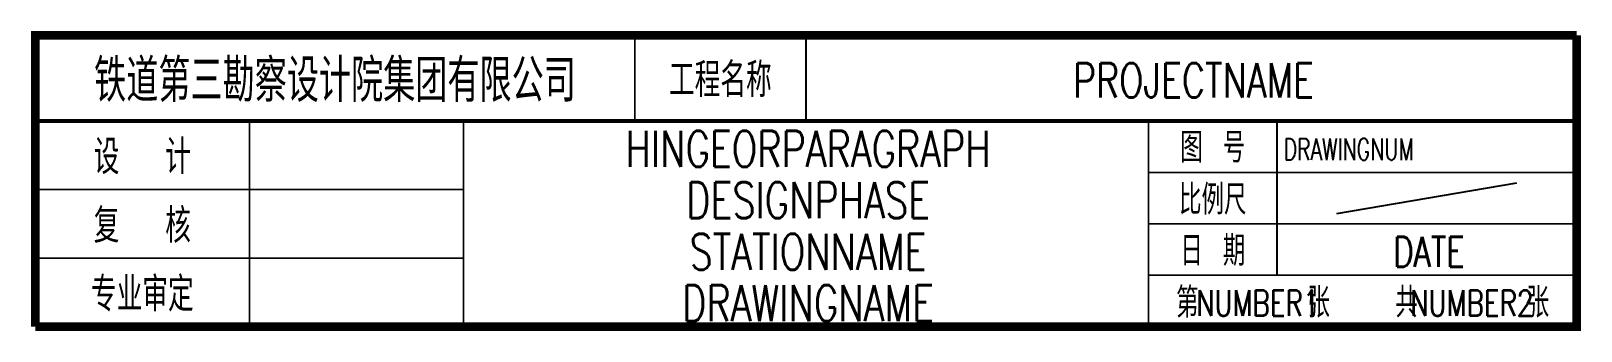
# Model space of a CAD drawing. Header units: millimetres. Extents: x -180 to 0, y 0 to 34.
import ezdxf
from ezdxf.enums import TextEntityAlignment as Align

# ---------------------------------------------------------------- set-up
doc = ezdxf.new("R2010")
doc.units = ezdxf.units.MM
doc.styles.get("Standard").update_dxf_attribs({"font": 'txt.shx', "bigfont": 'hztxt2.shx'})

msp = doc.modelspace()

# ---------------------------------------------------------------- linework, layer by layer
msp.add_line((-28, 13.2), (-7, 16.8))
for points, const_width in [([(-180, 0), (-180, 34), (0, 34)], 1), ([(-180, 0), (0, 0), (0, 34)], 1), ([(-110, 34), (-110, 24)], 0.2), ([(-90, 24), (-90, 34)], 0.2), ([(-180, 24), (0, 24)], 0.5), ([(-155, 24), (-155, 0)], 0.2), ([(-130, 0), (-130, 24)], 0.2), ([(-50, 24), (-50, 0)], 0.2), ([(-35, 6), (-35, 24)], 0.2), ([(-50, 18), (0, 18)], 0.2), ([(-180, 16), (-130, 16)], 0.2), ([(-50, 12), (0, 12)], 0.2), ([(-180, 8), (-130, 8)], 0.2), ([(-50, 6), (0, 6)], 0.2)]:
    msp.add_lwpolyline(points, dxfattribs=dict(const_width=const_width))

# ---------------------------------------------------------------- texts
at = {"width": 0.75}
for s, height, p in [('铁道第三勘察设计院集团有限公司', 5, (-145, 29)), ('工程名称', 4, (-100, 29)), ('设  计', 4, (-167.5, 20)), ('图 号', 3.5, (-42.5, 21)), ('比例尺', 3.5, (-42.5, 15)), ('复  核', 4, (-167.5, 12)), ('日 期', 3.5, (-42.5, 9)), ('专业审定', 4, (-167.5, 4)), ('第     张   共     张', 3.5, (-25, 3))]:
    msp.add_text(s, height=height, dxfattribs=at).set_placement(p, align=Align.MIDDLE)
for tag, text, height, p in [('PROJECTNAME', '', 4, (-44.75, 28.75)), ('HINGEORPARAGRAPH', '', 4.2, (-89.75, 20.75)), ('DESIGNPHASE', '施工图', 4.2, (-89.75, 14.75)), ('STATIONNAME', '', 4.2, (-89.75, 8.75)), ('DATE', '', 3.5, (-17.25, 8.75)), ('DRAWINGNAME', '', 4.2, (-89.75, 2.75)), ('NUMBER1', '1', 3, (-37.25, 2.75)), ('NUMBER2', '1', 3, (-12.25, 2.75))]:
    msp.add_attdef(tag, text=text, height=height, dxfattribs=at).set_placement(p, align=Align.MIDDLE)
at = {"width": 0.7}
msp.add_attdef('DRAWINGNUM', text='', height=2.5, dxfattribs=at).set_placement((-34.24, 20.7), align=Align.MIDDLE_LEFT)

doc.saveas('drawing.dxf')
